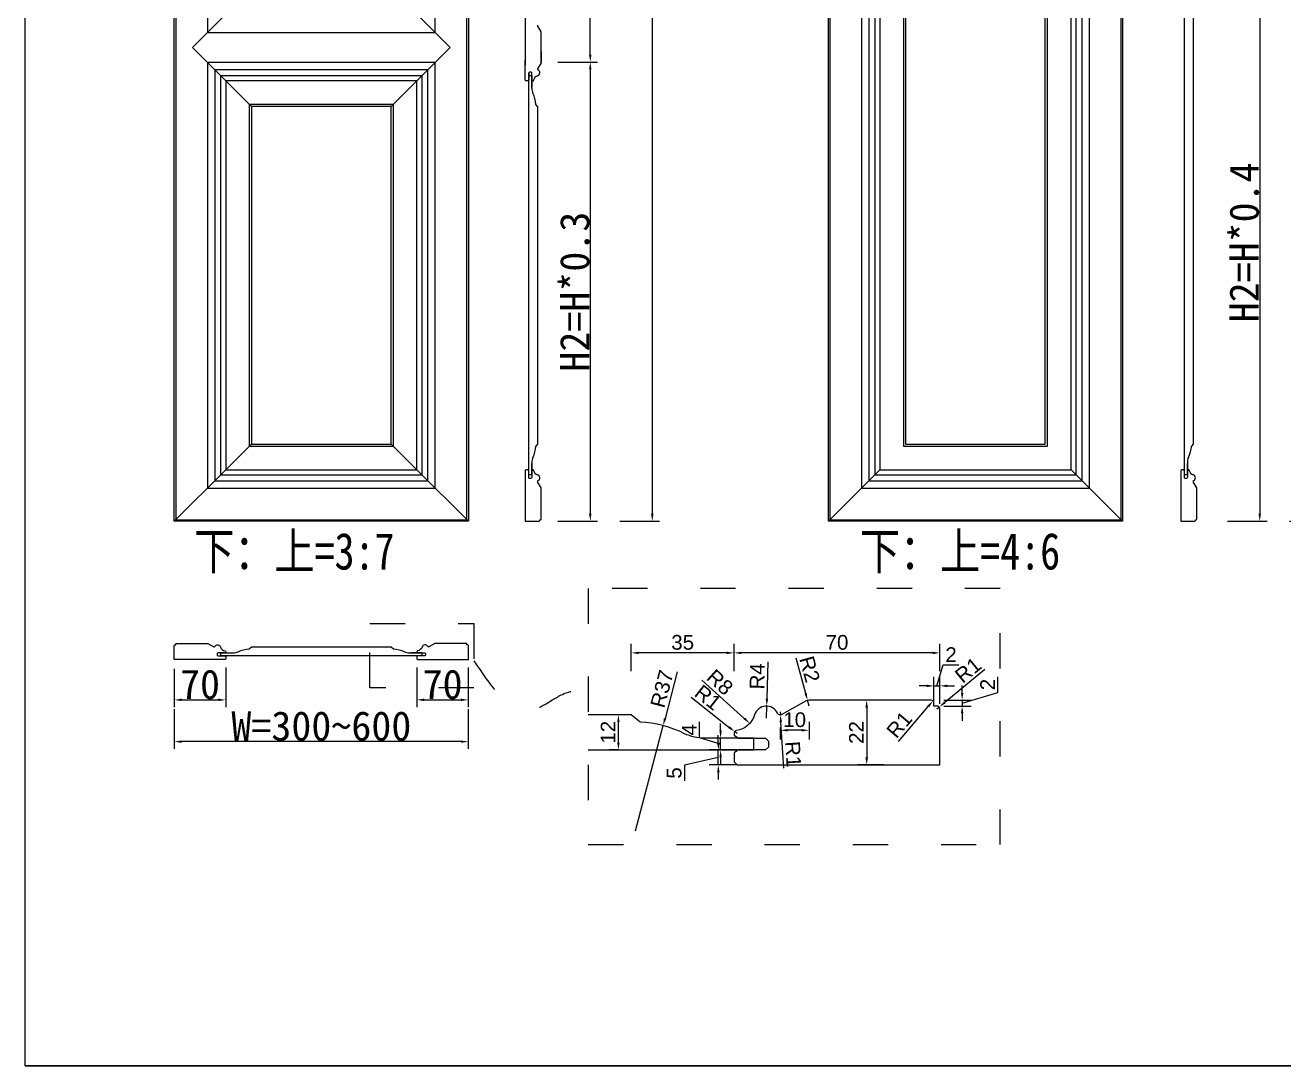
# Model space of a CAD drawing. Header units: inches. Extents: x 49347 to 63816, y 8487 to 15335.
# Drawn here: x 57457 to 59170, y 8494 to 9911 of the extents above; entities that cross this region are included whole.
import ezdxf

# ---------------------------------------------------------------- set-up
doc = ezdxf.new("R2010")
doc.units = ezdxf.units.IN
doc.header["$LTSCALE"] = 4
doc.linetypes.add('100', pattern=[30, 12, -18])
doc.layers.add('主色线', color=29, linetype='Continuous', lineweight=5)
doc.layers.add('粗实线', color=7, linetype='Continuous')
doc.styles.add('KLF-1_宋体', font='SimSun.ttf')
doc.styles.get("Standard").update_dxf_attribs({"font": 'arial.ttf'})
doc.styles.add('ZB_宋体', font='SimSun.ttf')
doc.styles.add('宋体', font='SimSun.ttf', dxfattribs={"width": 0.8})
doc.dimstyles.new('ZB16-1.0+4倍大样', dxfattribs={"dimscale": 10, "dimtxt": 2, "dimasz": 1, "dimexe": 1.25, "dimexo": 0.625, "dimgap": 0.4, "dimtad": 1, "dimdec": 1, "dimlfac": 0.25, "dimtxsty": 'Standard', "dimcen": 2.5, "dimclrd": 144, "dimclre": 144, "dimclrt": 4, "dimadec": 0, "dimazin": 0, "dimtfac": 1, "dimtdec": 1, "dimtmove": 1, "dimatfit": 3, "dimfxlon": 1, "dimarcsym": 0})
doc.dimstyles.new('客来福标注小', dxfattribs={"dimscale": 20, "dimtxt": 2, "dimasz": 0.5, "dimexe": 0.5, "dimexo": 0, "dimgap": 0.05, "dimtad": 1, "dimdec": 0, "dimzin": 0, "dimdsep": 46, "dimtxsty": 'Standard', "dimcen": 0, "dimclrd": 256, "dimclre": 256, "dimclrt": 256, "dimadec": 0, "dimazin": 0, "dimtfac": 1, "dimtdec": 0, "dimtofl": 0, "dimtmove": 1, "dimatfit": 3, "dimfxl": 2.2, "dimfxlon": 1, "dimtolj": 1, "dimtzin": 0, "dimarcsym": 0})

# ---------------------------------------------------------------- blocks, each defined once
blk = doc.blocks.new('*D269')
at = {"lineweight": -2, "transparency": 16777216}
for p, q in [((59177.7, 11235.7), (59231.7, 11235.7)), ((59221.7, 11225.7), (59221.7, 9245.7)), ((59177.7, 9235.7), (59231.7, 9235.7))]:
    blk.add_line(p, q, dxfattribs=at)
at = {"transparency": 16777216}
for points in [[(59220, 11225.7), (59223.4, 11225.7), (59221.7, 11235.7)], [(59220, 9245.7), (59223.4, 9245.7), (59221.7, 9235.7)]]:
    blk.add_solid(points, dxfattribs=at)
at = {"layer": 'Defpoints', "color": 0, "transparency": 16777216}
for p in [(59111.2, 11235.7), (59111.2, 9235.7), (59221.7, 9235.7)]:
    blk.add_point(p, dxfattribs=at)
at = {"transparency": 16777216, "insert": (59200.7, 10235.7), "char_height": 40, "attachment_point": 5, "rotation": 90, "style": 'ZB_宋体'}
blk.add_mtext('\\A1;H', dxfattribs=at)
blk = doc.blocks.new('*D270')
at = {"lineweight": -2, "transparency": 16777216}
for p, q in [((59093.4, 9994.7), (59147.4, 9994.7)), ((59137.4, 9984.7), (59137.4, 9245.7)), ((59093.4, 9235.7), (59147.4, 9235.7))]:
    blk.add_line(p, q, dxfattribs=at)
at = {"transparency": 16777216}
for points in [[(59135.7, 9984.7), (59139, 9984.7), (59137.4, 9994.7)], [(59135.7, 9245.7), (59139, 9245.7), (59137.4, 9235.7)]]:
    blk.add_solid(points, dxfattribs=at)
at = {"layer": 'Defpoints', "color": 0, "transparency": 16777216}
for p in [(58905.6, 9994.7), (59066.8, 9235.7), (59137.4, 9235.7)]:
    blk.add_point(p, dxfattribs=at)
at = {"transparency": 16777216, "insert": (59116.4, 9615.2), "char_height": 40, "attachment_point": 5, "rotation": 90, "style": 'ZB_宋体'}
blk.add_mtext('\\A1;H2=H*0.4', dxfattribs=at)
blk = doc.blocks.new('*D275')
at = {"lineweight": -2, "transparency": 16777216}
for p, q in [((58182.4, 9860.6), (58236.4, 9860.6)), ((58226.4, 9850.6), (58226.4, 9245.7)), ((58182.4, 9235.7), (58236.4, 9235.7))]:
    blk.add_line(p, q, dxfattribs=at)
at = {"transparency": 16777216}
for points in [[(58224.7, 9850.6), (58228, 9850.6), (58226.4, 9860.6)], [(58224.7, 9245.7), (58228, 9245.7), (58226.4, 9235.7)]]:
    blk.add_solid(points, dxfattribs=at)
at = {"layer": 'Defpoints', "color": 0, "transparency": 16777216}
for p in [(58159.6, 9860.6), (58155.8, 9235.7), (58226.4, 9235.7)]:
    blk.add_point(p, dxfattribs=at)
at = {"transparency": 16777216, "insert": (58205.4, 9548.1), "char_height": 40, "attachment_point": 5, "rotation": 90, "style": 'ZB_宋体'}
blk.add_mtext('\\A1;H2=H*0.3', dxfattribs=at)
blk = doc.blocks.new('*D276')
at = {"lineweight": -2, "transparency": 16777216}
for p, q in [((58182.4, 11235.7), (58236.4, 11235.7)), ((58226.4, 9870.6), (58226.4, 11225.7)), ((58182.4, 9860.6), (58236.4, 9860.6))]:
    blk.add_line(p, q, dxfattribs=at)
at = {"transparency": 16777216}
for points in [[(58224.7, 11225.7), (58228, 11225.7), (58226.4, 11235.7)], [(58224.7, 9870.6), (58228, 9870.6), (58226.4, 9860.6)]]:
    blk.add_solid(points, dxfattribs=at)
at = {"layer": 'Defpoints', "color": 0, "transparency": 16777216}
for p in [(58095.8, 11235.7), (58226.4, 11235.7), (58159.6, 9860.6)]:
    blk.add_point(p, dxfattribs=at)
at = {"transparency": 16777216, "insert": (58205.4, 10548.1), "char_height": 40, "attachment_point": 5, "rotation": 90, "style": 'ZB_宋体'}
blk.add_mtext('\\A1;H1=H*0.7', dxfattribs=at)
blk = doc.blocks.new('*D277')
at = {"lineweight": -2, "transparency": 16777216}
for p, q in [((58266.7, 11235.7), (58320.7, 11235.7)), ((58310.7, 11225.7), (58310.7, 9245.7)), ((58266.7, 9235.7), (58320.7, 9235.7))]:
    blk.add_line(p, q, dxfattribs=at)
at = {"transparency": 16777216}
for points in [[(58309, 11225.7), (58312.4, 11225.7), (58310.7, 11235.7)], [(58309, 9245.7), (58312.4, 9245.7), (58310.7, 9235.7)]]:
    blk.add_solid(points, dxfattribs=at)
at = {"layer": 'Defpoints', "color": 0, "transparency": 16777216}
for p in [(58200.2, 11235.7), (58200.2, 9235.7), (58310.7, 9235.7)]:
    blk.add_point(p, dxfattribs=at)
at = {"transparency": 16777216, "insert": (58289.7, 10235.7), "char_height": 40, "attachment_point": 5, "rotation": 90, "style": 'ZB_宋体'}
blk.add_mtext('\\A1;H', dxfattribs=at)
blk = doc.blocks.new('*D278')
at = {"lineweight": -2, "transparency": 16777216}
for p, q in [((57660.3, 9034.5), (57660.3, 8982.4)), ((57730.3, 9036.4), (57730.3, 8982.4)), ((57670.3, 8992.4), (57720.3, 8992.4))]:
    blk.add_line(p, q, dxfattribs=at)
at = {"transparency": 16777216}
for points in [[(57670.3, 8994.1), (57670.3, 8990.8), (57660.3, 8992.4)], [(57720.3, 8994.1), (57720.3, 8990.8), (57730.3, 8992.4)]]:
    blk.add_solid(points, dxfattribs=at)
at = {"layer": 'Defpoints', "color": 0, "transparency": 16777216}
for p in [(57660.3, 9034.5), (57730.3, 9037.1), (57730.3, 8992.4)]:
    blk.add_point(p, dxfattribs=at)
at = {"transparency": 16777216, "insert": (57695.3, 9013.4), "char_height": 40, "attachment_point": 5, "style": 'KLF-1_宋体'}
blk.add_mtext('\\A1;70', dxfattribs=at)
blk = doc.blocks.new('*D279')
at = {"lineweight": -2, "transparency": 16777216}
for p, q in [((57990.4, 9036.4), (57990.4, 8982.4)), ((58060.4, 9036.4), (58060.4, 8982.4)), ((58000.4, 8992.4), (58050.4, 8992.4))]:
    blk.add_line(p, q, dxfattribs=at)
at = {"transparency": 16777216}
for points in [[(58000.4, 8994.1), (58000.4, 8990.8), (57990.4, 8992.4)], [(58050.4, 8994.1), (58050.4, 8990.8), (58060.4, 8992.4)]]:
    blk.add_solid(points, dxfattribs=at)
at = {"layer": 'Defpoints', "color": 0, "transparency": 16777216}
for p in [(57990.4, 9037.1), (58060.4, 9039.1), (58060.4, 8992.4)]:
    blk.add_point(p, dxfattribs=at)
at = {"transparency": 16777216, "insert": (58025.4, 9013.4), "char_height": 40, "attachment_point": 5, "style": 'KLF-1_宋体'}
blk.add_mtext('\\A1;70', dxfattribs=at)
blk = doc.blocks.new('*D280')
at = {"lineweight": -2, "transparency": 16777216}
for p, q in [((57660.3, 8979.6), (57660.3, 8925.6)), ((58060.4, 8979.6), (58060.4, 8925.6)), ((58050.4, 8935.6), (57670.3, 8935.6))]:
    blk.add_line(p, q, dxfattribs=at)
at = {"transparency": 16777216}
for points in [[(57670.3, 8937.2), (57670.3, 8933.9), (57660.3, 8935.6)], [(58050.4, 8937.2), (58050.4, 8933.9), (58060.4, 8935.6)]]:
    blk.add_solid(points, dxfattribs=at)
at = {"layer": 'Defpoints', "color": 0, "transparency": 16777216}
for p in [(57660.3, 9030.7), (58060.4, 9030.7), (57660.3, 8935.6)]:
    blk.add_point(p, dxfattribs=at)
at = {"transparency": 16777216, "insert": (57860.4, 8956.6), "char_height": 40, "attachment_point": 5, "style": 'KLF-1_宋体'}
blk.add_mtext('\\A1;W=300~600', dxfattribs=at)
blk = doc.blocks.new('*D281')
at = {"color": 144, "lineweight": -2, "transparency": 16777216}
for p, q in [((58264.7, 8972.2), (58252.2, 8972.2)), ((58264.7, 8934.3), (58264.7, 8962.2)), ((58264.7, 8924.3), (58252.2, 8924.3))]:
    blk.add_line(p, q, dxfattribs=at)
at = {"color": 144, "transparency": 16777216}
for points in [[(58263, 8962.2), (58266.3, 8962.2), (58264.7, 8972.2)], [(58263, 8934.3), (58266.3, 8934.3), (58264.7, 8924.3)]]:
    blk.add_solid(points, dxfattribs=at)
at = {"layer": 'Defpoints', "color": 0, "transparency": 16777216}
for p in [(58264.7, 8972.2), (58269.6, 8972.2), (58269.6, 8924.3)]:
    blk.add_point(p, dxfattribs=at)
at = {"color": 4, "transparency": 16777216, "insert": (58250.6, 8948.3), "char_height": 20, "attachment_point": 5, "rotation": 90}
blk.add_mtext('12', dxfattribs=at)
blk = doc.blocks.new('*D282')
at = {"color": 144, "lineweight": -2, "transparency": 16777216}
for p, q in [((58422.1, 9031.4), (58422.1, 9068.9)), ((58702.1, 9031.4), (58702.1, 9068.9)), ((58692.1, 9056.4), (58432.1, 9056.4))]:
    blk.add_line(p, q, dxfattribs=at)
at = {"color": 144, "transparency": 16777216}
for points in [[(58432.1, 9058), (58432.1, 9054.7), (58422.1, 9056.4)], [(58692.1, 9058), (58692.1, 9054.7), (58702.1, 9056.4)]]:
    blk.add_solid(points, dxfattribs=at)
at = {"layer": 'Defpoints', "color": 0, "transparency": 16777216}
for p in [(58422.1, 9056.4), (58702.1, 8997.7), (58422.1, 8976.6)]:
    blk.add_point(p, dxfattribs=at)
at = {"color": 4, "transparency": 16777216, "insert": (58562.1, 9070.6), "char_height": 20, "attachment_point": 5}
blk.add_mtext('70', dxfattribs=at)
blk = doc.blocks.new('*D283')
at = {"color": 144, "lineweight": -2, "transparency": 16777216}
for p, q in [((58282.1, 9031.4), (58282.1, 9068.9)), ((58422.1, 9031.4), (58422.1, 9068.9)), ((58412.1, 9056.4), (58292.1, 9056.4))]:
    blk.add_line(p, q, dxfattribs=at)
at = {"color": 144, "transparency": 16777216}
for points in [[(58292.1, 9058), (58292.1, 9054.7), (58282.1, 9056.4)], [(58412.1, 9058), (58412.1, 9054.7), (58422.1, 9056.4)]]:
    blk.add_solid(points, dxfattribs=at)
at = {"layer": 'Defpoints', "color": 0, "transparency": 16777216}
for p in [(58282.1, 9056.4), (58282.1, 9002.2), (58422.1, 8976.6)]:
    blk.add_point(p, dxfattribs=at)
at = {"color": 4, "transparency": 16777216, "insert": (58352.1, 9070.6), "char_height": 20, "attachment_point": 5}
blk.add_mtext('35', dxfattribs=at)
blk = doc.blocks.new('*D284')
at = {"color": 144, "lineweight": -2, "transparency": 16777216}
for p, q in [((58626.4, 8992), (58590, 8992)), ((58602.5, 8982), (58602.5, 8914)), ((58626.4, 8904), (58590, 8904))]:
    blk.add_line(p, q, dxfattribs=at)
at = {"color": 144, "transparency": 16777216}
for points in [[(58600.8, 8982), (58604.2, 8982), (58602.5, 8992)], [(58600.8, 8914), (58604.2, 8914), (58602.5, 8904)]]:
    blk.add_solid(points, dxfattribs=at)
at = {"layer": 'Defpoints', "color": 0, "transparency": 16777216}
for p in [(58632.7, 8992), (58602.5, 8904), (58632.7, 8904)]:
    blk.add_point(p, dxfattribs=at)
at = {"color": 4, "transparency": 16777216, "insert": (58588.5, 8948), "char_height": 20, "attachment_point": 5, "rotation": 90}
blk.add_mtext('22', dxfattribs=at)
blk = doc.blocks.new('*D285')
at = {"color": 144, "lineweight": -2, "transparency": 16777216}
for p, q in [((58375.2, 8940.8), (58375.2, 8962.6)), ((58403.7, 8950.3), (58403.7, 8960.3)), ((58403.7, 8932.3), (58375.2, 8940.8)), ((58404.9, 8940.3), (58391.2, 8940.3)), ((58404.9, 8924.3), (58391.2, 8924.3)), ((58403.7, 8924.3), (58403.7, 8940.3)), ((58403.7, 8924.3), (58403.7, 8940.3)), ((58403.7, 8914.3), (58403.7, 8904.3))]:
    blk.add_line(p, q, dxfattribs=at)
at = {"color": 144, "transparency": 16777216}
for points in [[(58402.1, 8950.3), (58405.4, 8950.3), (58403.7, 8940.3)], [(58402.1, 8914.3), (58405.4, 8914.3), (58403.7, 8924.3)]]:
    blk.add_solid(points, dxfattribs=at)
at = {"layer": 'Defpoints', "color": 0, "transparency": 16777216}
for p in [(58403.7, 8940.3), (58411.1, 8940.3), (58411.1, 8924.3)]:
    blk.add_point(p, dxfattribs=at)
at = {"color": 4, "transparency": 16777216, "insert": (58361.2, 8951.7), "char_height": 20, "attachment_point": 5, "rotation": 90}
blk.add_mtext('4', dxfattribs=at)
blk = doc.blocks.new('*D286')
at = {"color": 144, "lineweight": -2, "transparency": 16777216}
for p, q in [((58400.6, 8934.3), (58400.6, 8944.3)), ((58425.6, 8924.3), (58388.1, 8924.3)), ((58400.6, 8904), (58400.6, 8924.3)), ((58400.6, 8904), (58400.6, 8924.3)), ((58400.6, 8914.1), (58354.8, 8903.5)), ((58354.8, 8903.5), (58354.8, 8882.3)), ((58425.6, 8904), (58388.1, 8904)), ((58400.6, 8894), (58400.6, 8884))]:
    blk.add_line(p, q, dxfattribs=at)
at = {"color": 144, "transparency": 16777216}
for points in [[(58399, 8934.3), (58402.3, 8934.3), (58400.6, 8924.3)], [(58399, 8894), (58402.3, 8894), (58400.6, 8904)]]:
    blk.add_solid(points, dxfattribs=at)
at = {"layer": 'Defpoints', "color": 0, "transparency": 16777216}
for p in [(58400.6, 8924.3), (58439.9, 8924.3), (58439.9, 8904)]:
    blk.add_point(p, dxfattribs=at)
at = {"color": 4, "transparency": 16777216, "insert": (58340.6, 8892.9), "char_height": 20, "attachment_point": 5, "rotation": 90}
blk.add_mtext('5', dxfattribs=at)
blk = doc.blocks.new('*D287')
at = {"color": 144, "lineweight": -2, "transparency": 16777216}
for p, q in [((58732.4, 9002), (58732.4, 9012)), ((58781, 9002.6), (58781, 9023.9)), ((58707.4, 8992), (58744.9, 8992)), ((58732.4, 8988), (58781, 9002.6)), ((58732.4, 8992), (58732.4, 8984)), ((58732.4, 8992), (58732.4, 8984)), ((58707.4, 8984), (58744.9, 8984)), ((58732.4, 8974), (58732.4, 8964))]:
    blk.add_line(p, q, dxfattribs=at)
at = {"color": 144, "transparency": 16777216}
for points in [[(58730.7, 9002), (58734.1, 9002), (58732.4, 8992)], [(58730.7, 8974), (58734.1, 8974), (58732.4, 8984)]]:
    blk.add_solid(points, dxfattribs=at)
at = {"layer": 'Defpoints', "color": 0, "transparency": 16777216}
for p in [(58670.2, 8992), (58696.6, 8984), (58732.4, 8984)]:
    blk.add_point(p, dxfattribs=at)
at = {"color": 4, "transparency": 16777216, "insert": (58767, 9013.3), "char_height": 20, "attachment_point": 5, "rotation": 90}
blk.add_mtext('2', dxfattribs=at)
blk = doc.blocks.new('*D288')
at = {"color": 144, "lineweight": -2, "transparency": 16777216}
for p, q in [((58698.1, 9011.5), (58706.6, 9040)), ((58706.6, 9040), (58727.9, 9040)), ((58684.1, 9011.5), (58674.1, 9011.5)), ((58694.1, 8990.3), (58694.1, 9024)), ((58694.1, 9011.5), (58702.1, 9011.5)), ((58694.1, 9011.5), (58702.1, 9011.5)), ((58702.1, 8986.9), (58702.1, 9024)), ((58712.1, 9011.5), (58722.1, 9011.5))]:
    blk.add_line(p, q, dxfattribs=at)
at = {"color": 144, "transparency": 16777216}
for points in [[(58684.1, 9013.1), (58684.1, 9009.8), (58694.1, 9011.5)], [(58712.1, 9013.1), (58712.1, 9009.8), (58702.1, 9011.5)]]:
    blk.add_solid(points, dxfattribs=at)
at = {"layer": 'Defpoints', "color": 0, "transparency": 16777216}
for p in [(58702.1, 9011.5), (58694.1, 8984), (58702.1, 8980.6)]:
    blk.add_point(p, dxfattribs=at)
at = {"color": 4, "transparency": 16777216, "insert": (58717.3, 9054), "char_height": 20, "attachment_point": 5}
blk.add_mtext('2', dxfattribs=at)
blk = doc.blocks.new('*D289')
at = {"color": 144, "lineweight": -2, "transparency": 16777216}
for p, q in [((58467.9, 9044.2), (58466.7, 8994)), ((58466.1, 8967.4), (58466.5, 8984))]:
    blk.add_line(p, q, dxfattribs=at)
at = {"color": 144, "transparency": 16777216}
blk.add_solid([(58465.1, 8994.1), (58468.4, 8994), (58466.5, 8984)], dxfattribs=at)
at = {"layer": 'Defpoints', "color": 0, "transparency": 16777216}
for p in [(58466.5, 8984), (58466.1, 8967.4)]:
    blk.add_point(p, dxfattribs=at)
at = {"color": 4, "transparency": 16777216, "insert": (58453.5, 9024.5), "char_height": 20, "attachment_point": 5, "rotation": 88.604}
blk.add_mtext('R4', dxfattribs=at)
blk = doc.blocks.new('*D290')
at = {"color": 144, "lineweight": -2, "transparency": 16777216}
blk.add_line((58378.3, 9019.4), (58436, 8967.2), dxfattribs=at)
at = {"color": 144, "transparency": 16777216}
blk.add_solid([(58437.1, 8968.4), (58434.9, 8966), (58443.4, 8960.5)], dxfattribs=at)
at = {"layer": 'Defpoints', "color": 0, "transparency": 16777216}
for p in [(58420.3, 8981.5), (58443.4, 8960.5)]:
    blk.add_point(p, dxfattribs=at)
at = {"color": 4, "transparency": 16777216, "insert": (58402.8, 9016.4), "char_height": 20, "attachment_point": 5, "rotation": 317.8662}
blk.add_mtext('R8', dxfattribs=at)
blk = doc.blocks.new('*D291')
at = {"color": 144, "lineweight": -2, "transparency": 16777216}
for p, q in [((58506.1, 9049.7), (58519.4, 9001.4)), ((58524.1, 8984), (58522, 8991.8))]:
    blk.add_line(p, q, dxfattribs=at)
at = {"color": 144, "transparency": 16777216}
blk.add_solid([(58521, 9001.8), (58517.8, 9001), (58522, 8991.8)], dxfattribs=at)
at = {"layer": 'Defpoints', "color": 0, "transparency": 16777216}
for p in [(58522, 8991.8), (58524.1, 8984)]:
    blk.add_point(p, dxfattribs=at)
at = {"color": 4, "transparency": 16777216, "insert": (58525, 9034.1), "char_height": 20, "attachment_point": 5, "rotation": 285.3427}
blk.add_mtext('R2', dxfattribs=at)
blk = doc.blocks.new('*D292')
at = {"color": 144, "lineweight": -2, "transparency": 16777216}
for p, q in [((58763.4, 9033.7), (58708.9, 8988.9)), ((58698.1, 8980), (58701.2, 8982.6))]:
    blk.add_line(p, q, dxfattribs=at)
at = {"color": 144, "transparency": 16777216}
blk.add_solid([(58707.8, 8990.2), (58709.9, 8987.6), (58701.2, 8982.6)], dxfattribs=at)
at = {"layer": 'Defpoints', "color": 0, "transparency": 16777216}
for p in [(58698.1, 8980), (58701.2, 8982.6)]:
    blk.add_point(p, dxfattribs=at)
at = {"color": 4, "transparency": 16777216, "insert": (58740.5, 9033), "char_height": 20, "attachment_point": 5, "rotation": 39.3786}
blk.add_mtext('R1', dxfattribs=at)
blk = doc.blocks.new('*D293')
at = {"color": 144, "lineweight": -2, "transparency": 16777216}
blk.add_line((58645.8, 8935.7), (58686.2, 8983.5), dxfattribs=at)
at = {"color": 144, "transparency": 16777216}
blk.add_solid([(58684.9, 8984.5), (58687.5, 8982.4), (58692.7, 8991.1)], dxfattribs=at)
at = {"layer": 'Defpoints', "color": 0, "transparency": 16777216}
for p in [(58690.1, 8988), (58692.7, 8991.1)]:
    blk.add_point(p, dxfattribs=at)
at = {"color": 4, "transparency": 16777216, "insert": (58646.9, 8958.7), "char_height": 20, "attachment_point": 5, "rotation": 49.8134}
blk.add_mtext('R1', dxfattribs=at)
blk = doc.blocks.new('*D294')
at = {"color": 144, "lineweight": -2, "transparency": 16777216}
for p, q in [((58484.8, 8976), (58485.1, 8972.1)), ((58489.8, 8899.3), (58485.7, 8962.1))]:
    blk.add_line(p, q, dxfattribs=at)
blk.add_arc((58484.8, 8976), 4, 270, 273.6833, dxfattribs=at)
at = {"color": 144, "transparency": 16777216}
blk.add_solid([(58487.4, 8962.2), (58484.1, 8962), (58485.1, 8972.1)], dxfattribs=at)
at = {"layer": 'Defpoints', "color": 0, "transparency": 16777216}
for p in [(58484.8, 8976), (58485.1, 8972.1)]:
    blk.add_point(p, dxfattribs=at)
at = {"color": 4, "transparency": 16777216, "insert": (58502.6, 8918.4), "char_height": 20, "attachment_point": 5, "rotation": 273.6833}
blk.add_mtext('R1', dxfattribs=at)
blk = doc.blocks.new('*D295')
at = {"color": 144, "lineweight": -2, "transparency": 16777216}
for p, q in [((58363.6, 8995.9), (58415.1, 8955.3)), ((58426.1, 8946.7), (58422.9, 8949.2))]:
    blk.add_line(p, q, dxfattribs=at)
at = {"color": 144, "transparency": 16777216}
blk.add_solid([(58416.1, 8956.7), (58414, 8954), (58422.9, 8949.2)], dxfattribs=at)
at = {"layer": 'Defpoints', "color": 0, "transparency": 16777216}
for p in [(58422.9, 8949.2), (58426.1, 8946.7)]:
    blk.add_point(p, dxfattribs=at)
at = {"color": 4, "transparency": 16777216, "insert": (58386.6, 8995.7), "char_height": 20, "attachment_point": 5, "rotation": 321.741}
blk.add_mtext('R1', dxfattribs=at)
blk = doc.blocks.new('*D296')
at = {"color": 144, "lineweight": -2, "transparency": 16777216}
for p, q in [((58524.1, 8962.7), (58524.1, 8938.5)), ((58484.8, 8954.7), (58484.8, 8938.5)), ((58514.1, 8951), (58494.8, 8951))]:
    blk.add_line(p, q, dxfattribs=at)
at = {"color": 144, "transparency": 16777216}
for points in [[(58494.8, 8952.7), (58494.8, 8949.4), (58484.8, 8951)], [(58514.1, 8952.7), (58514.1, 8949.4), (58524.1, 8951)]]:
    blk.add_solid(points, dxfattribs=at)
at = {"layer": 'Defpoints', "color": 0, "transparency": 16777216}
for p in [(58484.8, 8961), (58524.1, 8969), (58484.8, 8951)]:
    blk.add_point(p, dxfattribs=at)
at = {"color": 4, "transparency": 16777216, "insert": (58504.5, 8965.3), "char_height": 20, "attachment_point": 5}
blk.add_mtext('10', dxfattribs=at)
blk = doc.blocks.new('*D297')
at = {"color": 144, "lineweight": -2, "transparency": 16777216}
for p, q in [((58344.8, 9030.8), (58328.1, 8967.2)), ((58287.7, 8814), (58325.5, 8957.5))]:
    blk.add_line(p, q, dxfattribs=at)
at = {"color": 144, "transparency": 16777216}
blk.add_solid([(58326.5, 8967.6), (58329.7, 8966.7), (58325.5, 8957.5)], dxfattribs=at)
at = {"layer": 'Defpoints', "color": 0, "transparency": 16777216}
for p in [(58325.5, 8957.5), (58287.7, 8814)]:
    blk.add_point(p, dxfattribs=at)
at = {"color": 4, "transparency": 16777216, "insert": (58324, 9007.4), "char_height": 20, "attachment_point": 5, "rotation": 75.2365}
blk.add_mtext('R37', dxfattribs=at)

msp = doc.modelspace()

# ---------------------------------------------------------------- linework, layer by layer
at = {"color": 2}
for p, q in [((59034.87, 9298.98, 0), (59034.87, 9980.41, 0)), ((59046.87, 9934.71, 0), (59046.87, 9340.68, 0)), ((58137.64, 9925.56, 0), (58137.64, 9856.56, 0)), ((58154.64, 9910.81, 0), (58154.64, 9910.87, 0)), ((58159.39, 9902.01, 0), (58154.76, 9910.33, 0)), ((58159.64, 9886.56, 0), (58159.64, 9901.04, 0)), ((58159.64, 9860.58, 0), (58159.64, 9901.04, 0)), ((58159.64, 9875.06, 0), (58159.64, 9860.58, 0)), ((58137.64, 9836.06, 0), (58137.64, 9863.06, 0)), ((58154.64, 9850.81, 0), (58154.64, 9850.75, 0)), ((58159.39, 9859.61, 0), (58154.76, 9851.29, 0)), ((58138.64, 9835.06, 0), (58137.64, 9836.06, 0)), ((58141.69, 9835.06, 0), (58138.64, 9835.06, 0)), ((58142.69, 9836.56, 0), (58141.69, 9835.06, 0)), ((58143.69, 9846.76, 0), (58142.69, 9845.76, 0)), ((58142.69, 9298.98, 0), (58142.69, 9845.76, 0)), ((58142.69, 9845.76, 0), (58142.69, 9836.56, 0)), ((58146.69, 9841.76, 0), (58142.69, 9841.76, 0)), ((58145.69, 9846.76, 0), (58143.69, 9846.76, 0)), ((58146.69, 9845.76, 0), (58145.69, 9846.76, 0)), ((58146.69, 9836.56, 0), (58146.69, 9845.76, 0)), ((58146.69, 9841.76, 0), (58146.69, 9826.66, 0)), ((58146.69, 9826.66, 0), (58146.69, 9841.76, 0)), ((58146.69, 9825.06, 0), (58146.69, 9841.76, 0)), ((58146.69, 9841.76, 0), (58146.69, 9832.86, 0)), ((58147.69, 9835.06, 0), (58146.69, 9836.56, 0)), ((58148.3, 9835.06, 0), (58147.69, 9835.06, 0)), ((58154.69, 9800.06, 0), (58152.19, 9803.07, 0)), ((58154.69, 9800.06, 0), (58154.69, 9340.68, 0)), ((58154.69, 9340.68, 0), (58152.19, 9337.68, 0)), ((59046.87, 9340.68, 0), (59044.37, 9337.68, 0)), ((58138.64, 9305.68, 0), (58137.64, 9304.68, 0)), ((58137.64, 9304.68, 0), (58137.64, 9235.68, 0)), ((58141.69, 9305.68, 0), (58138.64, 9305.68, 0)), ((58142.69, 9304.18, 0), (58141.69, 9305.68, 0)), ((58142.69, 9294.98, 0), (58142.69, 9304.18, 0)), ((58146.69, 9315.68, 0), (58146.69, 9298.98, 0)), ((58146.69, 9298.98, 0), (58146.69, 9314.09, 0)), ((58146.69, 9314.09, 0), (58146.69, 9298.98, 0)), ((58146.69, 9298.98, 0), (58146.69, 9307.88, 0)), ((58147.69, 9305.68, 0), (58146.69, 9304.18, 0)), ((58146.69, 9304.18, 0), (58146.69, 9294.98, 0)), ((58148.3, 9305.68, 0), (58147.69, 9305.68, 0)), ((59030.82, 9305.68, 0), (59029.82, 9304.68, 0)), ((59029.82, 9304.68, 0), (59029.82, 9235.68, 0)), ((59033.87, 9305.68, 0), (59030.82, 9305.68, 0)), ((59034.87, 9304.18, 0), (59033.87, 9305.68, 0)), ((59034.87, 9294.98, 0), (59034.87, 9304.18, 0)), ((59038.87, 9315.68, 0), (59038.87, 9298.98, 0)), ((59038.87, 9298.98, 0), (59038.87, 9314.09, 0)), ((59038.87, 9314.09, 0), (59038.87, 9298.98, 0)), ((59038.87, 9298.98, 0), (59038.87, 9307.88, 0)), ((59039.87, 9305.68, 0), (59038.87, 9304.18, 0)), ((59038.87, 9304.18, 0), (59038.87, 9294.98, 0)), ((59040.48, 9305.68, 0), (59039.87, 9305.68, 0)), ((58146.69, 9298.98, 0), (58142.69, 9298.98, 0)), ((58143.69, 9293.98, 0), (58142.69, 9294.98, 0)), ((58145.69, 9293.98, 0), (58143.69, 9293.98, 0)), ((58146.69, 9294.98, 0), (58145.69, 9293.98, 0)), ((58154.64, 9289.94, 0), (58154.64, 9289.99, 0)), ((58159.39, 9281.13, 0), (58154.76, 9289.45, 0)), ((59038.87, 9298.98, 0), (59034.87, 9298.98, 0)), ((59035.87, 9293.98, 0), (59034.87, 9294.98, 0)), ((59037.87, 9293.98, 0), (59035.87, 9293.98, 0)), ((59038.87, 9294.98, 0), (59037.87, 9293.98, 0)), ((59046.82, 9289.94, 0), (59046.82, 9289.99, 0)), ((59051.57, 9281.13, 0), (59046.95, 9289.45, 0)), ((58159.64, 9265.68, 0), (58159.64, 9280.16, 0)), ((58159.64, 9238.68, 0), (58159.64, 9280.16, 0)), ((59051.82, 9265.68, 0), (59051.82, 9280.16, 0)), ((59051.82, 9238.68, 0), (59051.82, 9280.16, 0)), ((58137.64, 9235.68, 0), (58156.64, 9235.68, 0)), ((58157.64, 9236.68, 0), (58157.64, 9237.68, 0)), ((58157.64, 9237.68, 0), (58158.64, 9237.68, 0)), ((59029.82, 9235.68, 0), (59048.82, 9235.68, 0)), ((59049.82, 9236.68, 0), (59049.82, 9237.68, 0)), ((59049.82, 9237.68, 0), (59050.82, 9237.68, 0))]:
    msp.add_line(p, q, dxfattribs=at)
at = {"color": 250}
for p, q in [((57730.35, 9926.04, 0), (57684.87, 9880.56, 0)), ((57990.44, 9926.04, 0), (58035.92, 9880.56, 0)), ((57730.35, 9835.08, 0), (57684.87, 9880.56, 0)), ((57990.44, 9835.08, 0), (58035.92, 9880.56, 0)), ((57730.35, 9835.08, 0), (57765.35, 9800.08, 0)), ((57955.44, 9800.08, 0), (57990.44, 9835.08, 0)), ((57765.35, 9340.68, 0), (57730.35, 9305.68, 0)), ((57955.44, 9340.68, 0), (57990.44, 9305.68, 0)), ((57730.35, 9305.68, 0), (57660.35, 9235.68, 0)), ((57990.44, 9305.68, 0), (58060.44, 9235.68, 0)), ((58620.5, 9305.68, 0), (58550.5, 9235.68, 0)), ((58880.59, 9305.68, 0), (58950.59, 9235.68, 0))]:
    msp.add_line(p, q, dxfattribs=at)
msp.add_line((57457.39, 8494.26, 0), (60474.49, 8494.26, 0))
at = {"color": 0, "elevation": 0}
msp.add_lwpolyline([(57457.39, 11382.95), (60474.49, 11382.95), (60474.49, 8494.26), (57457.39, 8494.26)], close=True, dxfattribs=at)
at = {"color": 251, "linetype": '100', "elevation": 0}
for points in [[(58784.2, 9144.05), (58223.66, 9144.05), (58223.66, 8795.35), (58784.2, 8795.35)], [(57926.38, 9096.2), (58068, 9096.2), (58068, 9008.83), (57926.38, 9008.83)]]:
    msp.add_lwpolyline(points, close=True, dxfattribs=at)
at = {"color": 2, "elevation": 0}
for points in [[(57690.35, 9069.38), (57704.83, 9069.38, -0.1274582), (57705.8, 9069.13), (57714.12, 9064.51, 0.1274582), (57714.61, 9064.38), (57714.66, 9064.38, 0.2924495), (57715.57, 9064.96, -0.6933753), (57723.35, 9064.38, 0.2819001), (57729.51, 9059.03, -0.3664776), (57730.35, 9058.04), (57730.35, 9057.43), (57728.85, 9056.43), (57719.65, 9056.43), (57718.65, 9055.43), (57718.65, 9053.43), (57719.65, 9052.43), (57728.85, 9052.43), (57730.35, 9051.43), (57730.35, 9048.38), (57729.35, 9047.38), (57660.35, 9047.38), (57660.35, 9066.38, -0.4142136), (57661.35, 9067.38), (57662.35, 9067.38), (57662.35, 9068.38, -0.4142136), (57663.35, 9069.38), (57704.83, 9069.38)], [(57997.14, 9056.43), (57982.03, 9056.43), (57997.14, 9056.43), (57997.14, 9052.43), (57723.65, 9052.43), (57723.65, 9056.43), (57740.35, 9056.43, 0.1107937), (57747.18, 9057.97, -0.1068206), (57762.35, 9061.93), (57765.35, 9064.43), (57955.44, 9064.43), (57958.44, 9061.93, -0.1068206), (57973.61, 9057.97, 0.1107937), (57980.44, 9056.43), (57997.14, 9056.43), (57988.24, 9056.43)], [(58030.44, 9069.38), (58015.96, 9069.38, 0.1274582), (58014.99, 9069.13), (58006.67, 9064.51, -0.1274582), (58006.18, 9064.38), (58006.13, 9064.38, -0.2924495), (58005.22, 9064.96, 0.6933753), (57997.44, 9064.38, -0.2819001), (57991.28, 9059.03, 0.3664776), (57990.44, 9058.04), (57990.44, 9057.43), (57991.94, 9056.43), (58001.14, 9056.43), (58002.14, 9055.43), (58002.14, 9053.43), (58001.14, 9052.43), (57991.94, 9052.43), (57990.44, 9051.43), (57990.44, 9048.38), (57991.44, 9047.38), (58060.44, 9047.38), (58060.44, 9066.38, 0.4142136), (58059.44, 9067.38), (58058.44, 9067.38), (58058.44, 9068.38, 0.4142136), (58057.44, 9069.38), (58015.96, 9069.38)], [(58582.07, 8992.05), (58524.14, 8992.05, 0.1274582), (58520.26, 8991.04), (58486.98, 8972.55, -0.1274582), (58485.03, 8972.05), (58484.83, 8972.05, -0.2924495), (58481.2, 8974.37, 0.6933753), (58450.07, 8972.05, -0.2819001), (58425.41, 8950.63, 0.3664776), (58422.07, 8946.68), (58422.07, 8944.25), (58428.07, 8940.25), (58464.87, 8940.25), (58468.87, 8936.25), (58468.87, 8928.25), (58464.87, 8924.25), (58428.07, 8924.25), (58422.07, 8920.25), (58422.07, 8908.05), (58426.07, 8904.05), (58702.07, 8904.05), (58702.07, 8980.05, 0.4142136), (58698.07, 8984.05), (58694.07, 8984.05), (58694.07, 8988.05, 0.4142136), (58690.07, 8992.05), (58524.14, 8992.05)], [(58223.66, 8924.25), (58448.87, 8924.25), (58448.87, 8940.25), (58382.07, 8940.25, -0.1107937), (58354.73, 8946.38, 0.1068206), (58294.08, 8962.25), (58282.07, 8972.25), (58223.66, 8972.25)]]:
    msp.add_lwpolyline(points, format="xyb", dxfattribs=at)
at = {"color": 2}
for centre, radius, start, end in [((58155.64, 9910.81, 0), 1, 180, 209.0546), ((58157.64, 9901.04, 0), 2, 360, 29.0546), ((58155.64, 9850.81, 0), 1, 150.9454, 180), ((58155.64, 9850.75, 0), 1, 180.00001, 245.20614), ((58153.47, 9846.06, 0), 4.17, 286.2602, 65.20614), ((58157.64, 9860.58, 0), 2, 330.9454, 0), ((58148.3, 9836.06, 0), 1, 270, 350.50702), ((58156.99, 9834.61, 0), 7.82, 107.53442, 170.50702), ((58162.69, 9825.06, 0), 16, 180, 205.2889), ((58115.12, 9801.47, 0), 37.1, 2.46453, 26.85353), ((58115.12, 9339.27, 0), 37.1, 333.14647, 357.53547), ((59007.31, 9339.27, 0), 37.1, 333.14647, 357.53547), ((58162.69, 9315.68, 0), 16, 154.7111, 180), ((59054.87, 9315.68, 0), 16, 154.7111, 180), ((58148.3, 9304.68, 0), 1, 9.49298, 90), ((58156.99, 9306.13, 0), 7.82, 189.49298, 252.46558), ((59040.48, 9304.68, 0), 1, 9.49298, 90), ((59049.18, 9306.13, 0), 7.82, 189.49298, 252.46558), ((58153.47, 9294.68, 0), 4.17, 294.79386, 73.7398), ((58155.64, 9289.99, 0), 1, 114.79386, 179.99999), ((58155.64, 9289.94, 0), 1, 180, 209.0546), ((59045.66, 9294.68, 0), 4.17, 294.79386, 73.7398), ((59047.82, 9289.99, 0), 1, 114.79386, 179.99999), ((59047.82, 9289.94, 0), 1, 180, 209.0546), ((58157.64, 9280.16, 0), 2, 360, 29.0546), ((59049.82, 9280.16, 0), 2, 360, 29.0546), ((58156.64, 9236.68, 0), 1, 270, 0), ((58158.64, 9238.68, 0), 1, 270, 0), ((59048.82, 9236.68, 0), 1, 270, 0), ((59050.82, 9238.68, 0), 1, 270, 0)]:
    msp.add_arc(centre, radius, start, end, dxfattribs=at)
at = {"color": 251, "linetype": '100'}
msp.add_open_spline([(58068, 9045.56, 0), (58092.95, 9008.47, 0), (58132.21, 8950.09, 0), (58191.77, 9009.76, 0), (58216.57, 9003, 0), (58223.66, 8999.32, 0)], degree=3, knots=[0, 0, 0, 0, 104.1239361, 163.86704, 188.2182737, 188.2182737, 188.2182737, 188.2182737], dxfattribs=at)
at = {"layer": '主色线', "color": 250}
for p, q in [((57662.35, 11233.68, 0), (57662.35, 9858.04, 0)), ((58058.44, 9858.04, 0), (58058.44, 11233.68, 0)), ((58552.5, 10027.87, 0), (58552.5, 9237.68, 0)), ((58948.59, 9237.68, 0), (58948.59, 10027.87, 0)), ((57662.35, 9893.23, 0), (57662.35, 9237.68, 0)), ((58058.44, 9237.68, 0), (58058.44, 9893.23, 0)), ((57662.35, 9237.68, 0), (58058.44, 9237.68, 0)), ((58552.5, 9237.68, 0), (58948.59, 9237.68, 0))]:
    msp.add_line(p, q, dxfattribs=at)
at = {"layer": '主色线', "color": 250, "elevation": 0}
for points in [[(58605.5, 9290.68), (58895.59, 9290.68), (58895.59, 9984.72), (58605.5, 9984.72)], [(58613.5, 9298.68), (58887.59, 9298.68), (58887.59, 9976.72), (58613.5, 9976.72)], [(58652.49, 9337.68), (58848.59, 9337.68), (58848.59, 9937.73), (58652.49, 9937.73)], [(57715.35, 9290.68), (58005.44, 9290.68), (58005.44, 9850.08), (57715.35, 9850.08)], [(57723.35, 9298.68), (57997.44, 9298.68), (57997.44, 9842.08), (57723.35, 9842.08)], [(57762.35, 9337.68), (57958.44, 9337.68), (57958.44, 9803.08), (57762.35, 9803.08)]]:
    msp.add_lwpolyline(points, close=True, dxfattribs=at)
at = {"layer": '粗实线', "elevation": 0}
for points in [[(57660.35, 11235.68), (58060.44, 11235.68), (58060.44, 9235.68), (57660.35, 9235.68)], [(58550.5, 11235.68), (58950.59, 11235.68), (58950.59, 9235.68), (58550.5, 9235.68)], [(57705.35, 9901.04), (58015.44, 9901.04), (58015.44, 11190.68), (57705.35, 11190.68)], [(58595.5, 9280.68), (58905.59, 9280.68), (58905.59, 9994.72), (58595.5, 9994.72)], [(58620.5, 9305.68), (58880.59, 9305.68), (58880.59, 9969.72), (58620.5, 9969.72)], [(58655.5, 9340.68), (58845.59, 9340.68), (58845.59, 9934.72), (58655.5, 9934.72)], [(57705.35, 9280.68), (58015.44, 9280.68), (58015.44, 9860.08), (57705.35, 9860.08)], [(57730.35, 9305.68), (57990.44, 9305.68), (57990.44, 9835.08), (57730.35, 9835.08)], [(57765.35, 9340.68), (57955.44, 9340.68), (57955.44, 9800.08), (57765.35, 9800.08)]]:
    msp.add_lwpolyline(points, close=True, dxfattribs=at)

# ---------------------------------------------------------------- texts
at = {"color": 0, "char_height": 50, "width": 365.7402, "attachment_point": 1, "style": '宋体'}
for s, insert in [('下：上=3:7', (57687.48, 9219.85, 0)), ('下：上=4:6', (58593.29, 9219.85, 0))]:
    msp.add_mtext(s, dxfattribs=dict(at, insert=insert))

# ---------------------------------------------------------------- dimensions: what is measured, and where the dimension line sits
at = {"color": 0}
for base, p1, p2, text, picture, middle in [((58226.35, 11235.68, 0), (58159.64, 9860.58, 0), (58095.84, 11235.68, 0), 'H1=H*0.7', '*D276', (58205.35, 10548.13, 0)), ((58310.71, 9235.68, 0), (58200.23, 11235.68, 0), (58200.23, 9235.68, 0), 'H', '*D277', (58289.71, 10235.68, 0)), ((59221.71, 9235.68, 0), (59111.23, 11235.68, 0), (59111.23, 9235.68, 0), 'H', '*D269', (59200.71, 10235.68, 0)), ((59137.36, 9235.68, 0), (58905.59, 9994.72, 0), (59066.85, 9235.68, 0), 'H2=H*0.4', '*D270', (59116.36, 9615.2, 0)), ((58226.35, 9235.68, 0), (58159.64, 9860.58, 0), (58155.84, 9235.68, 0), 'H2=H*0.3', '*D275', (58205.35, 9548.13, 0))]:
    dim = msp.add_linear_dim(base=base, p1=p1, p2=p2, angle=90, text=text, dimstyle='客来福标注小', override={"dimtxsty": 'ZB_宋体'}, dxfattribs=at)
    dim.commit()
    dim.dimension.update_dxf_attribs({"geometry": picture, "text_midpoint": middle})
for base, p1, p2, angle, picture, middle in [((58282.07, 9056.36, 0), (58422.07, 8976.62, 0), (58282.07, 9002.19, 0), 180, '*D283', (58352.07, 9070.57, 0)), ((58422.07, 9056.36, 0), (58702.07, 8997.7, 0), (58422.07, 8976.62, 0), 180, '*D282', (58562.07, 9070.57, 0)), ((58732.41, 8984.05, 0), (58670.22, 8992.05, 0), (58696.63, 8984.05, 0), 90, '*D287', (58766.99, 9006.63, 0)), ((58602.51, 8904.05, 0), (58632.68, 8992.05, 0), (58632.68, 8904.05, 0), 90, '*D284', (58588.47, 8948.05, 0)), ((58264.67, 8972.25, 0), (58269.57, 8924.25, 0), (58269.57, 8972.25, 0), 90, '*D281', (58250.63, 8948.25, 0)), ((58403.75, 8940.25, 0), (58411.13, 8924.25, 0), (58411.13, 8940.25, 0), 90, '*D285', (58361.25, 8944.8, 0))]:
    dim = msp.add_linear_dim(base=base, p1=p1, p2=p2, angle=angle, dimstyle='ZB16-1.0+4倍大样')
    dim.commit()
    dim.dimension.update_dxf_attribs({"geometry": picture, "text_midpoint": middle})
dim = msp.add_linear_dim(base=(58702.07, 9011.46, 0), p1=(58694.07, 8984.05, 0), p2=(58702.07, 8980.63, 0), dimstyle='ZB16-1.0+4倍大样')
dim.commit()
dim.dimension.update_dxf_attribs({"geometry": '*D288', "text_midpoint": (58710.63, 9054.04, 0)})
for center, mpoint, text, picture, middle in [((58466.07, 8967.38, 0), (58466.48, 8984.04, 0), 'R4', '*D289', (58453.46, 9024.46, 0)), ((58287.7, 8813.99, 0), (58325.51, 8957.49, 0), 'R37', '*D297', (58323.97, 9007.42, 0))]:
    dim = msp.add_radius_dim(center=center, mpoint=mpoint, text=text, dimstyle='ZB16-1.0+4倍大样')
    dim.commit()
    dim.dimension.update_dxf_attribs({"geometry": picture, "text_midpoint": middle})
dim = msp.add_radius_dim(center=(58524.14, 8984.05, 0), mpoint=(58522.03, 8991.76, 0), dimstyle='ZB16-1.0+4倍大样')
dim.commit()
dim.dimension.update_dxf_attribs({"geometry": '*D291', "text_midpoint": (58524.98, 9034.07, 0)})
for center, mpoint, picture, middle in [((58698.07, 8980.05, 0), (58701.16, 8982.58, 0), '*D292', (58749.36, 9022.14, 0)), ((58426.07, 8946.68, 0), (58422.93, 8949.16, 0), '*D295', (58377.88, 8984.68, 0)), ((58484.83, 8976.05, 0), (58485.09, 8972.06, 0), '*D294', (58488.6, 8917.5, 0)), ((58690.07, 8988.05, 0), (58692.65, 8991.1, 0), '*D293', (58657.59, 8949.59, 0))]:
    dim = msp.add_radius_dim(center=center, mpoint=mpoint, dimstyle='ZB16-1.0+4倍大样')
    dim.commit()
    dim.dimension.update_dxf_attribs({"geometry": picture, "text_midpoint": middle, "dimtype": 132})
for base, p1, p2, picture, middle in [((57730.35, 8992.45, 0), (57660.35, 9034.54, 0), (57730.35, 9037.06, 0), '*D278', (57695.35, 9013.45, 0)), ((58060.44, 8992.45, 0), (57990.44, 9037.06, 0), (58060.44, 9039.11, 0), '*D279', (58025.44, 9013.45, 0))]:
    dim = msp.add_linear_dim(base=base, p1=p1, p2=p2, dimstyle='客来福标注小', override={"dimtxsty": 'KLF-1_宋体'}, dxfattribs=at)
    dim.commit()
    dim.dimension.update_dxf_attribs({"geometry": picture, "text_midpoint": middle})
dim = msp.add_linear_dim(base=(57660.35, 8935.56, 0), p1=(58060.44, 9030.72, 0), p2=(57660.35, 9030.72, 0), text='W=300~600', dimstyle='客来福标注小', override={"dimtxsty": 'KLF-1_宋体'}, dxfattribs=at)
dim.commit()
dim.dimension.update_dxf_attribs({"geometry": '*D280', "text_midpoint": (57860.39, 8956.56, 0)})
dim = msp.add_radius_dim(center=(58420.25, 8981.47, 0), mpoint=(58443.44, 8960.49, 0), text='R8', dimstyle='ZB16-1.0+4倍大样')
dim.commit()
dim.dimension.update_dxf_attribs({"geometry": '*D290', "text_midpoint": (58393.26, 9005.89, 0), "dimtype": 132})
dim = msp.add_linear_dim(base=(58484.83, 8951.05, 0), p1=(58524.14, 8968.97, 0), p2=(58484.83, 8960.97, 0), text='10', dimstyle='ZB16-1.0+4倍大样')
dim.commit()
dim.dimension.update_dxf_attribs({"geometry": '*D296', "text_midpoint": (58504.49, 8951.05, 0), "dimtype": 128})
dim = msp.add_linear_dim(base=(58400.63, 8924.25, 0), p1=(58439.87, 8904.05, 0), p2=(58439.87, 8924.25, 0), angle=90, text='5', dimstyle='ZB16-1.0+4倍大样')
dim.commit()
dim.dimension.update_dxf_attribs({"geometry": '*D286', "text_midpoint": (58354.79, 8899.53, 0), "dimtype": 128})

doc.saveas('drawing.dxf')
